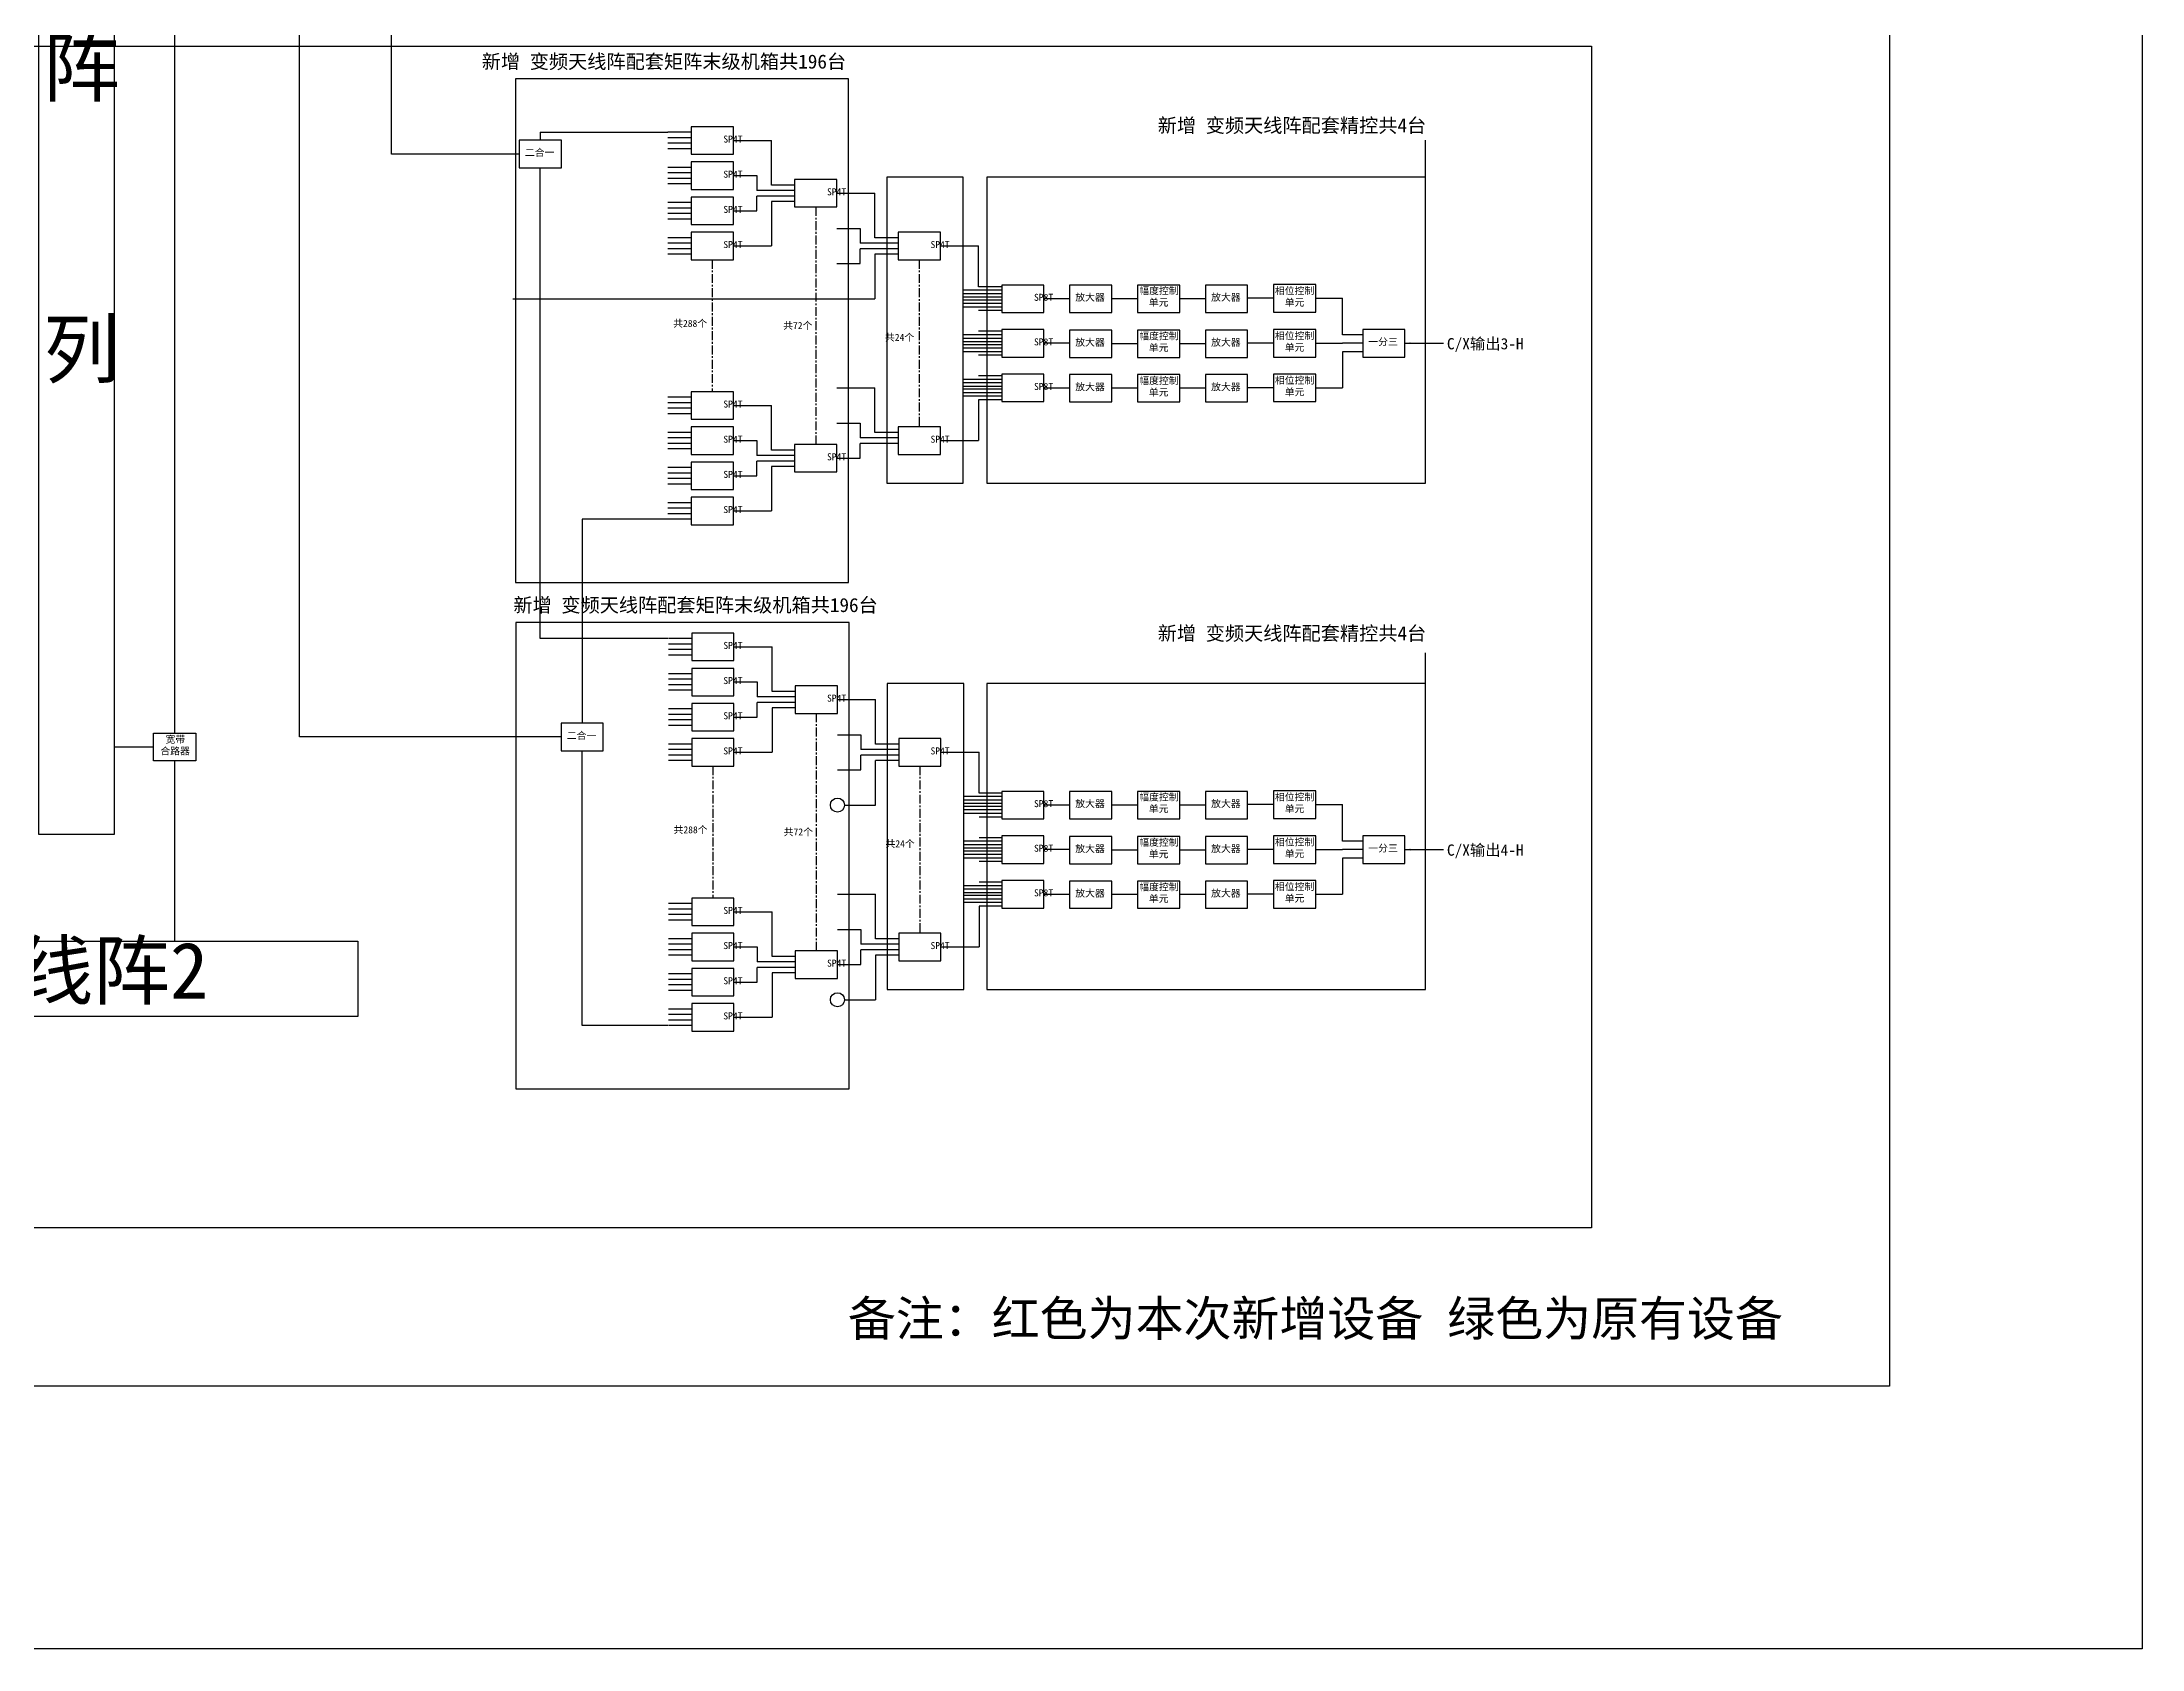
# Model space of a CAD drawing. Header units: millimetres. Extents: x 19126 to 29773, y -13344 to -11046.
# Drawn here: x 20814 to 22307, y -13344 to -12201 of the extents above; entities that cross this region are included whole.
import ezdxf
from ezdxf import colors
from ezdxf.entities.mleader import LeaderData, LeaderLine
from ezdxf.math import Vec2, Vec3

# ---------------------------------------------------------------- set-up
doc = ezdxf.new("R2010")
doc.units = ezdxf.units.MM
doc.linetypes.add('CENTER', pattern=[10.16, 6.35, -1.27, 1.27, -1.27])
for name, color, linetype in [('104路连线', 4, 'Continuous'), ('217-320连线', 2, 'Continuous'), ('中心线', 211, 'CENTER'), ('图层1', 7, 'Continuous'), ('尺寸线', 6, 'Continuous'), ('框线分割', 6, 'Continuous'), ('连线', 7, 'Continuous')]:
    doc.layers.add(name, color=color, linetype=linetype)
doc.styles.get("Standard").update_dxf_attribs({"font": ''})
doc.styles.get('Standard').set_extended_font_data('SimSun')

msp = doc.modelspace()

# ---------------------------------------------------------------- linework, layer by layer
for p, q in [((21062.6, -12280.7), (21062.6, -11585.9)), ((21544.8, -12383.5), (21526.5, -12383.5)), ((21593.1, -12383.5), (21574.8, -12383.5)), ((21641.4, -12383.5), (21623.1, -12383.5)), ((21689.8, -12383.2), (21671.4, -12383.2)), ((21719.8, -12383.2), (21738.8, -12383.2)), ((21593.1, -12415.5), (21574.8, -12415.5)), ((21641.4, -12415.5), (21623.1, -12415.5)), ((21689.8, -12415.2), (21671.4, -12415.2)), ((21544.8, -12447.2), (21526.5, -12447.2)), ((21593.1, -12447.2), (21574.8, -12447.2)), ((21641.4, -12447.2), (21623.1, -12447.2)), ((21689.8, -12446.9), (21671.4, -12446.9)), ((21544.8, -12743.5), (21526.5, -12743.5)), ((21593.1, -12743.5), (21574.8, -12743.5)), ((21641.4, -12743.5), (21623.1, -12743.5)), ((21689.8, -12743.2), (21671.4, -12743.2)), ((21719.8, -12743.2), (21738.8, -12743.2)), ((21593.1, -12775.5), (21574.8, -12775.5)), ((21641.4, -12775.5), (21623.1, -12775.5)), ((21689.8, -12775.2), (21671.4, -12775.2)), ((21544.8, -12807.2), (21526.5, -12807.2)), ((21593.1, -12807.2), (21574.8, -12807.2)), ((21641.4, -12807.2), (21623.1, -12807.2)), ((21689.8, -12806.9), (21671.4, -12806.9))]:
    msp.add_line(p, q)
at = {"color": 35}
msp.add_line((20908.4, -12712), (20908.4, -12840.2), dxfattribs=at)
at = {"color": 0}
for p, q in [((21406.8, -12743.5), (21406.8, -12711.9)), ((21406.8, -12850.3), (21406.8, -12881.9))]:
    msp.add_line(p, q, dxfattribs=at)
msp.add_lwpolyline([(19125.8, -11046.3), (22307.4, -11046.3), (22307.4, -13343.5), (19125.8, -13343.5)], close=True)
for points in [[(20811.8, -11544.9), (20865.5, -11544.9), (20865.5, -12764.5), (20811.8, -12764.5)], [(20654.5, -12840.2), (21038.8, -12840.2), (21038.8, -12893.8), (20654.5, -12893.8)]]:
    msp.add_lwpolyline(points, close=True, dxfattribs=at)
at = {"layer": '104路连线', "color": 0}
msp.add_line((21423.3, -12850.3), (21406.8, -12850.3), dxfattribs=at)
at = {"layer": '217-320连线', "color": 35}
for p, q in [((20908.4, -11984.9), (20908.4, -12692.5)), ((20997.1, -12695.1), (20997.1, -11984.9)), ((21422.9, -12351.9), (21406.4, -12351.9)), ((21406.4, -12351.9), (21406.4, -12383.5)), ((21259.2, -12540.3), (21198.2, -12540.3)), ((21198.2, -12540.3), (21198.2, -12685.4)), ((20893.4, -12702.3), (20865.5, -12702.3)), ((21183.2, -12695.1), (20997.1, -12695.1)), ((21198.2, -12900.3), (21198.2, -12704.9)), ((21259.2, -12900.3), (21198.2, -12900.3))]:
    msp.add_line(p, q, dxfattribs=at)
at = {"layer": '217-320连线'}
msp.add_line((21423.3, -12711.9), (21406.8, -12711.9), dxfattribs=at)
at = {"layer": '217-320连线', "color": 0}
msp.add_line((21423.3, -12711.9), (21406.8, -12711.9), dxfattribs=at)
at = {"layer": '217-320连线', "color": 1}
msp.add_lwpolyline([(19514.1, -11308.6), (22127.8, -11308.6), (22127.8, -13156.6), (19514.1, -13156.6)], close=True, dxfattribs=at)
at = {"layer": '中心线'}
for p, q in [((21364.3, -12318.3), (21364.3, -12487.2)), ((21290.7, -12355.8), (21290.7, -12449.7)), ((21437.9, -12355.8), (21437.9, -12474.7)), ((21364.7, -12678.3), (21364.7, -12847.2)), ((21291.1, -12715.8), (21291.1, -12809.7)), ((21438.3, -12715.8), (21438.3, -12834.7))]:
    msp.add_line(p, q, dxfattribs=at)
at = {"layer": '图层1'}
for p, q in [((21275.7, -12265.2), (21259.2, -12265.2)), ((21275.7, -12269.1), (21259.2, -12269.1)), ((21275.7, -12273), (21259.2, -12273)), ((21153.4, -12280.7), (21062.6, -12280.7)), ((21275.7, -12276.9), (21259.2, -12276.9)), ((21275.7, -12290.2), (21259.2, -12290.2)), ((21275.7, -12294.1), (21259.2, -12294.1)), ((21275.7, -12298), (21259.2, -12298)), ((21275.7, -12301.9), (21259.2, -12301.9)), ((21349.3, -12302.7), (21332.8, -12302.7)), ((21275.7, -12315.2), (21259.2, -12315.2)), ((21275.7, -12319.1), (21259.2, -12319.1)), ((21349.3, -12306.6), (21322.3, -12306.6)), ((21349.3, -12310.5), (21322.3, -12310.5)), ((21349.3, -12314.4), (21332.8, -12314.4)), ((21275.7, -12323), (21259.2, -12323)), ((21275.7, -12326.9), (21259.2, -12326.9)), ((21275.7, -12340.2), (21259.2, -12340.2)), ((21275.7, -12344.1), (21259.2, -12344.1)), ((21275.7, -12348), (21259.2, -12348)), ((21422.9, -12344.1), (21395.9, -12344.1)), ((21422.9, -12348), (21395.9, -12348)), ((21422.9, -12340.2), (21406.4, -12340.2)), ((21275.7, -12351.9), (21259.2, -12351.9)), ((21496.5, -12377.5), (21469.5, -12377.5)), ((21496.5, -12375), (21480, -12375)), ((21496.5, -12380), (21469.5, -12380)), ((21496.5, -12382.5), (21469.5, -12382.5)), ((21496.5, -12384.5), (21469.5, -12384.5)), ((21496.5, -12387), (21469.5, -12387)), ((21496.5, -12389.5), (21469.5, -12389.5)), ((21496.5, -12392), (21480, -12392)), ((21496.5, -12406.7), (21480, -12406.7)), ((21496.5, -12409.2), (21469.5, -12409.2)), ((21496.5, -12411.7), (21469.5, -12411.7)), ((21496.5, -12414.2), (21469.5, -12414.2)), ((21496.5, -12416.2), (21469.5, -12416.2)), ((21496.5, -12418.7), (21469.5, -12418.7)), ((21496.5, -12421.2), (21469.5, -12421.2)), ((21496.5, -12423.7), (21480, -12423.7)), ((21753.2, -12409.2), (21738.8, -12409.2)), ((21753.2, -12415.2), (21738.8, -12415.2)), ((21753.2, -12421.2), (21738.8, -12421.2)), ((21496.5, -12438.4), (21480, -12438.4)), ((21275.7, -12453.6), (21259.2, -12453.6)), ((21496.5, -12440.9), (21469.5, -12440.9)), ((21496.5, -12443.4), (21469.5, -12443.4)), ((21496.5, -12445.9), (21469.5, -12445.9)), ((21496.5, -12447.9), (21469.5, -12447.9)), ((21496.5, -12450.4), (21469.5, -12450.4)), ((21496.5, -12452.9), (21469.5, -12452.9)), ((21275.7, -12457.5), (21259.2, -12457.5)), ((21275.7, -12461.4), (21259.2, -12461.4)), ((21275.7, -12465.3), (21259.2, -12465.3)), ((21496.5, -12455.4), (21480, -12455.4)), ((21275.7, -12478.6), (21259.2, -12478.6)), ((21275.7, -12482.5), (21259.2, -12482.5)), ((21422.9, -12482.5), (21395.9, -12482.5)), ((21422.9, -12478.6), (21406.4, -12478.6)), ((21275.7, -12486.4), (21259.2, -12486.4)), ((21275.7, -12490.3), (21259.2, -12490.3)), ((21349.3, -12495), (21322.3, -12495)), ((21349.3, -12491.1), (21332.8, -12491.1)), ((21422.9, -12486.4), (21395.9, -12486.4)), ((21275.7, -12503.6), (21259.2, -12503.6)), ((21275.7, -12507.5), (21259.2, -12507.5)), ((21275.7, -12511.4), (21259.2, -12511.4)), ((21349.3, -12498.9), (21322.3, -12498.9)), ((21349.3, -12502.8), (21332.8, -12502.8)), ((21275.7, -12515.3), (21259.2, -12515.3)), ((21275.7, -12528.6), (21259.2, -12528.6)), ((21275.7, -12532.5), (21259.2, -12532.5)), ((21275.7, -12536.4), (21259.2, -12536.4)), ((21275.7, -12540.3), (21259.2, -12540.3)), ((21276.1, -12625.2), (21259.6, -12625.2)), ((21276.1, -12629.1), (21259.6, -12629.1)), ((21276.1, -12633), (21259.6, -12633)), ((21276.1, -12636.9), (21259.6, -12636.9)), ((21276.1, -12650.2), (21259.6, -12650.2)), ((21276.1, -12654.1), (21259.6, -12654.1)), ((21276.1, -12658), (21259.6, -12658)), ((21276.1, -12661.9), (21259.6, -12661.9)), ((21349.7, -12662.7), (21333.2, -12662.7)), ((21276.1, -12675.2), (21259.6, -12675.2)), ((21349.7, -12666.6), (21322.7, -12666.6)), ((21349.7, -12670.5), (21322.7, -12670.5)), ((21349.7, -12674.4), (21333.2, -12674.4)), ((21276.1, -12679.1), (21259.6, -12679.1)), ((21276.1, -12683), (21259.6, -12683)), ((21276.1, -12686.9), (21259.6, -12686.9)), ((21276.1, -12700.2), (21259.6, -12700.2)), ((21276.1, -12704.1), (21259.6, -12704.1)), ((21423.3, -12704.1), (21396.3, -12704.1)), ((21423.3, -12700.2), (21406.8, -12700.2)), ((21276.1, -12708), (21259.6, -12708)), ((21276.1, -12711.9), (21259.6, -12711.9)), ((21423.3, -12708), (21396.3, -12708)), ((21496.9, -12735), (21480.4, -12735)), ((21496.9, -12737.5), (21469.9, -12737.5)), ((21496.9, -12740), (21469.9, -12740)), ((21496.9, -12742.5), (21469.9, -12742.5)), ((21496.9, -12744.5), (21469.9, -12744.5)), ((21496.9, -12747), (21469.9, -12747)), ((21496.9, -12749.5), (21469.9, -12749.5)), ((21496.9, -12752), (21480.4, -12752)), ((21496.9, -12766.7), (21480.4, -12766.7)), ((21496.9, -12769.2), (21469.9, -12769.2)), ((21496.9, -12771.7), (21469.9, -12771.7)), ((21496.9, -12774.2), (21469.9, -12774.2)), ((21496.9, -12776.2), (21469.9, -12776.2)), ((21496.9, -12778.7), (21469.9, -12778.7)), ((21496.9, -12781.2), (21469.9, -12781.2)), ((21753.2, -12769.2), (21738.8, -12769.2)), ((21753.2, -12775.2), (21738.8, -12775.2)), ((21753.2, -12781.2), (21738.8, -12781.2)), ((21496.9, -12783.7), (21480.4, -12783.7)), ((21496.9, -12800.9), (21469.9, -12800.9)), ((21496.9, -12803.4), (21469.9, -12803.4)), ((21496.9, -12805.9), (21469.9, -12805.9)), ((21496.9, -12807.9), (21469.9, -12807.9)), ((21496.9, -12810.4), (21469.9, -12810.4)), ((21496.9, -12798.4), (21480.4, -12798.4)), ((21276.1, -12813.6), (21259.6, -12813.6)), ((21276.1, -12817.5), (21259.6, -12817.5)), ((21276.1, -12821.4), (21259.6, -12821.4)), ((21276.1, -12825.3), (21259.6, -12825.3)), ((21496.9, -12812.9), (21469.9, -12812.9)), ((21496.9, -12815.4), (21480.4, -12815.4)), ((21276.1, -12838.6), (21259.6, -12838.6)), ((21423.3, -12838.6), (21406.8, -12838.6)), ((21276.1, -12842.5), (21259.6, -12842.5)), ((21276.1, -12846.4), (21259.6, -12846.4)), ((21276.1, -12850.3), (21259.6, -12850.3)), ((21349.7, -12855), (21322.7, -12855)), ((21349.7, -12851.1), (21333.2, -12851.1)), ((21423.3, -12842.5), (21396.3, -12842.5)), ((21423.3, -12846.4), (21396.3, -12846.4)), ((21276.1, -12863.6), (21259.6, -12863.6)), ((21276.1, -12867.5), (21259.6, -12867.5)), ((21276.1, -12871.4), (21259.6, -12871.4)), ((21349.7, -12858.9), (21322.7, -12858.9)), ((21349.7, -12862.8), (21333.2, -12862.8)), ((21276.1, -12875.3), (21259.6, -12875.3)), ((21276.1, -12888.6), (21259.6, -12888.6)), ((21276.1, -12892.5), (21259.6, -12892.5)), ((21276.1, -12896.4), (21259.6, -12896.4)), ((21276.1, -12900.3), (21259.6, -12900.3))]:
    msp.add_line(p, q, dxfattribs=at)
for points in [[(21183.4, -12270.9), (21153.4, -12270.9), (21153.4, -12290.4), (21183.4, -12290.4)], [(21305.7, -12261.3), (21275.7, -12261.3), (21275.7, -12280.8), (21305.7, -12280.8)], [(21305.7, -12286.3), (21275.7, -12286.3), (21275.7, -12305.8), (21305.7, -12305.8)], [(21379.3, -12298.8), (21349.3, -12298.8), (21349.3, -12318.3), (21379.3, -12318.3)], [(21305.7, -12311.3), (21275.7, -12311.3), (21275.7, -12330.8), (21305.7, -12330.8)], [(21305.7, -12336.3), (21275.7, -12336.3), (21275.7, -12355.8), (21305.7, -12355.8)], [(21452.9, -12336.3), (21422.9, -12336.3), (21422.9, -12355.8), (21452.9, -12355.8)], [(21526.5, -12373.8), (21496.5, -12373.8), (21496.5, -12393.3), (21526.5, -12393.3)], [(21574.8, -12373.8), (21544.8, -12373.8), (21544.8, -12393.3), (21574.8, -12393.3)], [(21623.1, -12373.8), (21593.1, -12373.8), (21593.1, -12393.3), (21623.1, -12393.3)], [(21671.4, -12373.8), (21641.4, -12373.8), (21641.4, -12393.3), (21671.4, -12393.3)], [(21719.8, -12373.5), (21689.8, -12373.5), (21689.8, -12393), (21719.8, -12393)], [(21526.5, -12405.5), (21496.5, -12405.5), (21496.5, -12425), (21526.5, -12425)], [(21574.8, -12405.8), (21544.8, -12405.8), (21544.8, -12425.2), (21574.8, -12425.2)], [(21623.1, -12405.8), (21593.1, -12405.8), (21593.1, -12425.2), (21623.1, -12425.2)], [(21671.4, -12405.8), (21641.4, -12405.8), (21641.4, -12425.2), (21671.4, -12425.2)], [(21719.8, -12405.5), (21689.8, -12405.5), (21689.8, -12425), (21719.8, -12425)], [(21783.2, -12405.5), (21753.2, -12405.5), (21753.2, -12425), (21783.2, -12425)], [(21526.5, -12437.2), (21496.5, -12437.2), (21496.5, -12456.7), (21526.5, -12456.7)], [(21574.8, -12437.5), (21544.8, -12437.5), (21544.8, -12456.9), (21574.8, -12456.9)], [(21623.1, -12437.5), (21593.1, -12437.5), (21593.1, -12456.9), (21623.1, -12456.9)], [(21671.4, -12437.5), (21641.4, -12437.5), (21641.4, -12456.9), (21671.4, -12456.9)], [(21719.8, -12437.2), (21689.8, -12437.2), (21689.8, -12456.7), (21719.8, -12456.7)], [(21305.7, -12449.7), (21275.7, -12449.7), (21275.7, -12469.2), (21305.7, -12469.2)], [(21305.7, -12474.7), (21275.7, -12474.7), (21275.7, -12494.2), (21305.7, -12494.2)], [(21452.9, -12474.7), (21422.9, -12474.7), (21422.9, -12494.2), (21452.9, -12494.2)], [(21379.3, -12487.2), (21349.3, -12487.2), (21349.3, -12506.7), (21379.3, -12506.7)], [(21305.7, -12499.7), (21275.7, -12499.7), (21275.7, -12519.2), (21305.7, -12519.2)], [(21305.7, -12524.7), (21275.7, -12524.7), (21275.7, -12544.2), (21305.7, -12544.2)], [(21306.1, -12621.3), (21276.1, -12621.3), (21276.1, -12640.8), (21306.1, -12640.8)], [(21306.1, -12646.3), (21276.1, -12646.3), (21276.1, -12665.8), (21306.1, -12665.8)], [(21379.7, -12658.8), (21349.7, -12658.8), (21349.7, -12678.3), (21379.7, -12678.3)], [(21306.1, -12671.3), (21276.1, -12671.3), (21276.1, -12690.8), (21306.1, -12690.8)], [(20893.4, -12692.5), (20923.4, -12692.5), (20923.4, -12712), (20893.4, -12712)], [(21213.2, -12685.4), (21183.2, -12685.4), (21183.2, -12704.9), (21213.2, -12704.9)], [(21306.1, -12696.3), (21276.1, -12696.3), (21276.1, -12715.8), (21306.1, -12715.8)], [(21453.3, -12696.3), (21423.3, -12696.3), (21423.3, -12715.8), (21453.3, -12715.8)], [(21526.5, -12733.8), (21496.5, -12733.8), (21496.5, -12753.3), (21526.5, -12753.3)], [(21574.8, -12733.8), (21544.8, -12733.8), (21544.8, -12753.3), (21574.8, -12753.3)], [(21623.1, -12733.8), (21593.1, -12733.8), (21593.1, -12753.3), (21623.1, -12753.3)], [(21671.4, -12733.8), (21641.4, -12733.8), (21641.4, -12753.3), (21671.4, -12753.3)], [(21719.8, -12733.5), (21689.8, -12733.5), (21689.8, -12753), (21719.8, -12753)], [(21526.5, -12765.5), (21496.5, -12765.5), (21496.5, -12785), (21526.5, -12785)], [(21574.8, -12765.8), (21544.8, -12765.8), (21544.8, -12785.2), (21574.8, -12785.2)], [(21623.1, -12765.8), (21593.1, -12765.8), (21593.1, -12785.2), (21623.1, -12785.2)], [(21671.4, -12765.8), (21641.4, -12765.8), (21641.4, -12785.2), (21671.4, -12785.2)], [(21719.8, -12765.5), (21689.8, -12765.5), (21689.8, -12785), (21719.8, -12785)], [(21783.2, -12765.5), (21753.2, -12765.5), (21753.2, -12785), (21783.2, -12785)], [(21306.1, -12809.7), (21276.1, -12809.7), (21276.1, -12829.2), (21306.1, -12829.2)], [(21526.5, -12797.2), (21496.5, -12797.2), (21496.5, -12816.7), (21526.5, -12816.7)], [(21574.8, -12797.5), (21544.8, -12797.5), (21544.8, -12816.9), (21574.8, -12816.9)], [(21623.1, -12797.5), (21593.1, -12797.5), (21593.1, -12816.9), (21623.1, -12816.9)], [(21671.4, -12797.5), (21641.4, -12797.5), (21641.4, -12816.9), (21671.4, -12816.9)], [(21719.8, -12797.2), (21689.8, -12797.2), (21689.8, -12816.7), (21719.8, -12816.7)], [(21306.1, -12834.7), (21276.1, -12834.7), (21276.1, -12854.2), (21306.1, -12854.2)], [(21453.3, -12834.7), (21423.3, -12834.7), (21423.3, -12854.2), (21453.3, -12854.2)], [(21379.7, -12847.2), (21349.7, -12847.2), (21349.7, -12866.7), (21379.7, -12866.7)], [(21306.1, -12859.7), (21276.1, -12859.7), (21276.1, -12879.2), (21306.1, -12879.2)], [(21306.1, -12884.7), (21276.1, -12884.7), (21276.1, -12904.2), (21306.1, -12904.2)]]:
    msp.add_lwpolyline(points, close=True, dxfattribs=at)
at = {"layer": '框线分割', "color": 1}
for p, q in [((21797.9, -12325.4), (21797.9, -12270.8)), ((21797.9, -12657.1), (21797.9, -12635.3))]:
    msp.add_line(p, q, dxfattribs=at)
for points in [[(19734.1, -12204), (21915.8, -12204), (21915.8, -13044), (19734.1, -13044)], [(21387.7, -12227.3), (21150.8, -12227.3), (21150.8, -12585.2), (21387.7, -12585.2)], [(21469.1, -12297.1), (21414.8, -12297.1), (21414.8, -12514.7), (21469.1, -12514.7)], [(21797.9, -12297.1), (21485.9, -12297.1), (21485.9, -12514.7), (21797.9, -12514.7)], [(21388.1, -12613.8), (21151.1, -12613.8), (21151.1, -12945.2), (21388.1, -12945.2)], [(21469.5, -12657.1), (21415.1, -12657.1), (21415.1, -12874.7), (21469.5, -12874.7)], [(21797.9, -12657.1), (21485.9, -12657.1), (21485.9, -12874.7), (21797.9, -12874.7)]]:
    msp.add_lwpolyline(points, close=True, dxfattribs=at)
at = {"layer": '连线'}
for p, q in [((21168.4, -12265.2), (21259.2, -12265.2)), ((21168.4, -12265.2), (21168.4, -12270.9)), ((21305.7, -12271), (21332.8, -12271)), ((21332.8, -12302.7), (21332.8, -12271)), ((21168.4, -12625.2), (21168.4, -12290.4)), ((21305.7, -12296), (21322.3, -12296)), ((21322.3, -12296), (21322.3, -12306.6)), ((21322.3, -12321), (21322.3, -12310.5)), ((21332.8, -12314.4), (21332.8, -12346)), ((21379.3, -12308.5), (21406.4, -12308.5)), ((21406.4, -12340.2), (21406.4, -12308.5)), ((21305.7, -12321), (21322.3, -12321)), ((21379.3, -12333.5), (21395.9, -12333.5)), ((21395.9, -12333.5), (21395.9, -12344.1)), ((21305.7, -12346), (21332.8, -12346)), ((21395.9, -12358.5), (21395.9, -12348)), ((21452.9, -12346), (21480, -12346)), ((21480, -12375), (21480, -12346)), ((21379.3, -12358.5), (21395.9, -12358.5)), ((21738.8, -12409.2), (21738.8, -12383.2)), ((21738.8, -12409.2), (21738.8, -12383.5)), ((21544.8, -12415.2), (21526.5, -12415.2)), ((21719.8, -12415.2), (21738.8, -12415.2)), ((21738.8, -12421.2), (21738.8, -12446.9)), ((21738.8, -12421.2), (21738.8, -12446.9)), ((21783.2, -12415.2), (21810.3, -12415.2)), ((21379.3, -12446.9), (21406.4, -12446.9)), ((21406.4, -12478.6), (21406.4, -12446.9)), ((21719.8, -12446.9), (21738.8, -12446.9)), ((21305.7, -12459.4), (21332.8, -12459.4)), ((21332.8, -12491.1), (21332.8, -12459.4)), ((21480, -12455.4), (21480, -12484.4)), ((21379.3, -12471.9), (21395.9, -12471.9)), ((21395.9, -12471.9), (21395.9, -12482.5)), ((21305.7, -12484.4), (21322.3, -12484.4)), ((21322.3, -12484.4), (21322.3, -12495)), ((21379.3, -12496.9), (21395.9, -12496.9)), ((21395.9, -12496.9), (21395.9, -12486.4)), ((21452.9, -12484.4), (21480, -12484.4)), ((21305.7, -12509.4), (21322.3, -12509.4)), ((21322.3, -12509.4), (21322.3, -12498.9)), ((21332.8, -12502.8), (21332.8, -12534.4)), ((21305.7, -12534.4), (21332.8, -12534.4)), ((21259.2, -12625.2), (21168.4, -12625.2)), ((21306.1, -12631), (21333.2, -12631)), ((21333.2, -12662.7), (21333.2, -12631)), ((21306.1, -12656), (21322.7, -12656)), ((21322.7, -12656), (21322.7, -12666.6)), ((21322.7, -12681), (21322.7, -12670.5)), ((21333.2, -12674.4), (21333.2, -12706)), ((21379.7, -12668.5), (21406.8, -12668.5)), ((21406.8, -12700.2), (21406.8, -12668.5)), ((21198.2, -12679.6), (21198.2, -12685.4)), ((21306.1, -12681), (21322.7, -12681)), ((21306.1, -12706), (21333.2, -12706)), ((21379.7, -12693.5), (21396.3, -12693.5)), ((21396.3, -12693.5), (21396.3, -12704.1)), ((21453.3, -12706), (21480.4, -12706)), ((21480.4, -12735), (21480.4, -12706)), ((21379.7, -12718.5), (21396.3, -12718.5)), ((21396.3, -12718.5), (21396.3, -12708)), ((21384.7, -12743.5), (21406.8, -12743.5)), ((21738.8, -12769.2), (21738.8, -12743.2)), ((21738.8, -12769.2), (21738.8, -12743.5)), ((21544.8, -12775.2), (21526.5, -12775.2)), ((21719.8, -12775.2), (21738.8, -12775.2)), ((21738.8, -12781.2), (21738.8, -12806.9)), ((21738.8, -12781.2), (21738.8, -12806.9)), ((21783.2, -12775.2), (21810.3, -12775.2)), ((21379.7, -12806.9), (21406.8, -12806.9)), ((21406.8, -12838.6), (21406.8, -12806.9)), ((21719.8, -12806.9), (21738.8, -12806.9)), ((21306.1, -12819.4), (21333.2, -12819.4)), ((21333.2, -12851.1), (21333.2, -12819.4)), ((21480.4, -12815.4), (21480.4, -12844.4)), ((21379.7, -12831.9), (21396.3, -12831.9)), ((21396.3, -12831.9), (21396.3, -12842.5)), ((21306.1, -12844.4), (21322.7, -12844.4)), ((21322.7, -12844.4), (21322.7, -12855)), ((21396.3, -12856.9), (21396.3, -12846.4)), ((21453.3, -12844.4), (21480.4, -12844.4)), ((21306.1, -12869.4), (21322.7, -12869.4)), ((21322.7, -12869.4), (21322.7, -12858.9)), ((21333.2, -12862.8), (21333.2, -12894.4)), ((21379.7, -12856.9), (21396.3, -12856.9)), ((21384.7, -12881.9), (21406.8, -12881.9)), ((21306.1, -12894.4), (21333.2, -12894.4))]:
    msp.add_line(p, q, dxfattribs=at)
at = {"layer": '连线', "color": 35}
msp.add_line((21148.8, -12383.5), (21406.4, -12383.5), dxfattribs=at)
at = {"layer": '连线'}
for centre in [(21379.7, -12743.5), (21379.7, -12881.9)]:
    msp.add_circle(centre, 5, dxfattribs=at)

# ---------------------------------------------------------------- texts
at = {"layer": '217-320连线', "attachment_point": 1}
for s, width, insert, char_height in [('\\pi149.59;{\\C1;天\\P\\pi175.04;\\P\\P\\pi149.7;线\\P\\pi175.04;\\P\\P\\pi150.48;阵\\P\\pi175.04;\\P\\P\\pi150.59;列}', 263.789, (20664.5, -11799.1), 40), ('{\\C1;天线阵2}', 537.512, (20741.4, -12841.1), 40), ('\\pi681.9;{\\H0.5x;\\C1;备注：红色为本次新增设备\\C256; \\C3;绿色为原有设备}', 1527.56, (20705.2, -13096), 50)]:
    msp.add_mtext_dynamic_manual_height_columns(s, width=width, gutter_width=12.5, heights=[0], dxfattribs=dict(at, insert=insert, char_height=char_height))
at = {"layer": '图层1', "color": 6, "char_height": 8, "attachment_point": 3}
for s, insert in [('C/X输出3-H', (21867.6, -12411.5)), ('C/X输出4-H', (21867.6, -12771.5))]:
    msp.add_mtext_dynamic_manual_height_columns(s, width=56.297, gutter_width=12.5, heights=[0], dxfattribs=dict(at, insert=insert))
at = {"layer": '尺寸线', "char_height": 5}
for s, width, insert, attachment_point in [('SP4T', 43.457, (21312.2, -12267.5), 3), ('二合一', 43.457, (21178.5, -12277.1), 3), ('SP4T', 43.457, (21312.2, -12292.5), 3), ('SP4T', 43.457, (21312.2, -12317.5), 3), ('SP4T', 43.457, (21385.9, -12305), 3), ('SP4T', 43.457, (21312.2, -12342.5), 3), ('SP4T', 43.457, (21459.5, -12342.5), 3), ('\\pi1.5293;幅度控制\\P\\pi8.3765;单元', 30.336, (21592.8, -12375.3), 1), ('\\pi1.3904;相位控制\\P\\pi8.3765;单元', 30.336, (21689.4, -12375.3), 1), ('SP8T', 43.457, (21533.1, -12380), 3), ('放大器', 43.457, (21569.8, -12380), 3), ('放大器', 43.457, (21666.4, -12380), 3), ('共288个', 51.979, (21287.1, -12398.6), 3), ('共72个', 35.307, (21361.9, -12400.1), 3), ('共24个', 38.511, (21434.3, -12408.5), 3), ('\\pi1.5293;幅度控制\\P\\pi8.3765;单元', 30.336, (21592.8, -12407.5), 1), ('\\pi1.3904;相位控制\\P\\pi8.3765;单元', 30.336, (21689.4, -12407.3), 1), ('SP8T', 43.457, (21533.1, -12411.7), 3), ('放大器', 43.457, (21569.8, -12412), 3), ('放大器', 43.457, (21666.4, -12412), 3), ('一分三', 43.457, (21778.2, -12411.7), 3), ('\\pi1.5293;幅度控制\\P\\pi8.3765;单元', 30.336, (21592.8, -12439.2), 1), ('\\pi1.3904;相位控制\\P\\pi8.3765;单元', 30.336, (21689.4, -12439), 1), ('SP8T', 43.457, (21533.1, -12443.4), 3), ('放大器', 43.457, (21569.8, -12443.7), 3), ('放大器', 43.457, (21666.4, -12443.7), 3), ('SP4T', 43.457, (21312.2, -12455.9), 3), ('SP4T', 43.457, (21312.2, -12480.9), 3), ('SP4T', 43.457, (21459.5, -12480.9), 3), ('SP4T', 43.457, (21385.9, -12493.4), 3), ('SP4T', 43.457, (21312.2, -12505.9), 3), ('SP4T', 43.457, (21312.2, -12530.9), 3), ('SP4T', 43.457, (21312.2, -12627.5), 3), ('SP4T', 43.457, (21312.2, -12652.5), 3), ('SP4T', 43.457, (21312.2, -12677.5), 3), ('SP4T', 43.457, (21385.9, -12665), 3), ('二合一', 43.457, (21208.3, -12691.6), 3), ('\\pi15.062;宽带\\P\\pi11.367;合路器', 43.457, (20886.9, -12694.3), 1), ('SP4T', 43.457, (21312.2, -12702.5), 3), ('SP4T', 43.457, (21459.5, -12702.5), 3), ('\\pi1.5293;幅度控制\\P\\pi8.3765;单元', 30.336, (21592.8, -12735.3), 1), ('\\pi1.3904;相位控制\\P\\pi8.3765;单元', 30.336, (21689.4, -12735.3), 1), ('SP8T', 43.457, (21533.1, -12740), 3), ('放大器', 43.457, (21569.8, -12740), 3), ('放大器', 43.457, (21666.4, -12740), 3), ('共288个', 51.979, (21287.4, -12758.6), 3), ('共72个', 35.307, (21362.3, -12760.1), 3), ('\\pi1.5293;幅度控制\\P\\pi8.3765;单元', 30.336, (21592.8, -12767.5), 1), ('\\pi1.3904;相位控制\\P\\pi8.3765;单元', 30.336, (21689.4, -12767.3), 1), ('共24个', 38.511, (21434.7, -12768.5), 3), ('SP8T', 43.457, (21533.1, -12771.7), 3), ('放大器', 43.457, (21569.8, -12772), 3), ('放大器', 43.457, (21666.4, -12772), 3), ('一分三', 43.457, (21778.2, -12771.7), 3), ('SP8T', 43.457, (21533.1, -12803.4), 3), ('放大器', 43.457, (21569.8, -12803.7), 3), ('\\pi1.5293;幅度控制\\P\\pi8.3765;单元', 30.336, (21592.8, -12799.2), 1), ('放大器', 43.457, (21666.4, -12803.7), 3), ('\\pi1.3904;相位控制\\P\\pi8.3765;单元', 30.336, (21689.4, -12799), 1), ('SP4T', 43.457, (21312.2, -12815.9), 3), ('SP4T', 43.457, (21312.2, -12840.9), 3), ('SP4T', 43.457, (21459.5, -12840.9), 3), ('SP4T', 43.457, (21385.9, -12853.4), 3), ('SP4T', 43.457, (21312.2, -12865.9), 3), ('SP4T', 43.457, (21312.2, -12890.9), 3)]:
    msp.add_mtext_dynamic_manual_height_columns(s, width=width, gutter_width=12.5, heights=[0], dxfattribs=dict(at, insert=insert, attachment_point=attachment_point))
at = {"layer": '框线分割', "color": 1, "char_height": 10, "attachment_point": 3}
for s, width, insert in [('新增 变频天线阵配套矩阵末级机箱共196台', 377.822, (21385.9, -12209.9)), ('新增 变频天线阵配套精控共4台', 250.404, (21798.4, -12255.3)), ('新增 变频天线阵配套矩阵末级机箱共196台', 377.822, (21408.4, -12596.3)), ('新增 变频天线阵配套精控共4台', 250.404, (21798.4, -12616.4))]:
    msp.add_mtext_dynamic_manual_height_columns(s, width=width, gutter_width=12.5, heights=[0], dxfattribs=dict(at, insert=insert))

# ---------------------------------------------------------------- leaders
at = {"layer": '连线'}
ml = msp.add_multileader_mtext('Standard', dxfattribs=at)
ml.set_content('', color=256)
ml.set_leader_properties()
ml.build(insert=Vec2(0, 0))
ml.multileader.update_dxf_attribs({"dogleg_length": 0.36})
ctx = ml.context
ctx.base_point, ctx.plane_origin = Vec3(21810.7, -12415.2), Vec3(21828.6, -12413.2)
notes = []
notes.append((ctx, [(1, (1, 1, 0), (21810.3, -12415.2), (1, 0), 0.36, [(0, [(21783.2, -12415.2)], 0, [])])]))
ctx.mtext.insert, ctx.mtext.flow_direction = Vec3(21812.7, -12413.2), 5
ml = msp.add_multileader_mtext('Standard', dxfattribs=at)
ml.set_content('', color=256)
ml.set_leader_properties()
ml.build(insert=Vec2(0, 0))
ml.multileader.update_dxf_attribs({"dogleg_length": 0.36})
ctx = ml.context
ctx.base_point, ctx.plane_origin = Vec3(21810.7, -12775.2), Vec3(21828.6, -12773.2)
notes.append((ctx, [(1, (1, 1, 0), (21810.3, -12775.2), (1, 0), 0.36, [(0, [(21783.2, -12775.2)], 0, [])])]))
ctx.mtext.insert, ctx.mtext.flow_direction = Vec3(21812.7, -12773.2), 5
for ctx, leaders in notes:
    for number, flags, end, landing, length, lines in leaders:
        leader = LeaderData()
        leader.index, (leader.has_last_leader_line, leader.has_dogleg_vector, leader.attachment_direction) = number, flags
        leader.last_leader_point, leader.dogleg_vector, leader.dogleg_length = Vec3(end), Vec3(landing), length
        for number, points, colour, breaks in lines:
            line = LeaderLine()
            line.index, line.vertices, line.color, line.breaks = number, Vec3.list(points), colors.encode_raw_color(colour), breaks
            leader.lines.append(line)
        ctx.leaders.append(leader)

doc.saveas('drawing.dxf')
